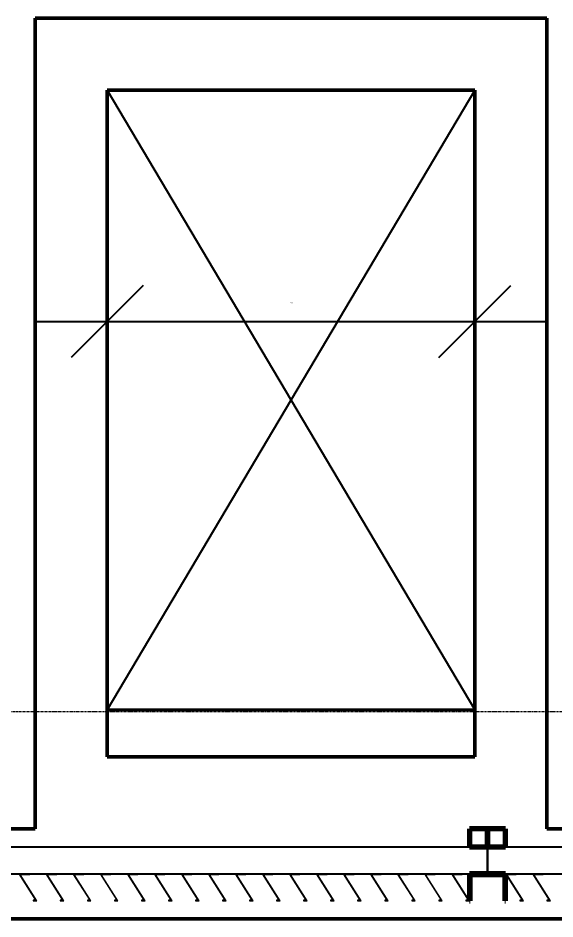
# Model space of a CAD drawing. Header units: millimetres. Extents: x -1379 to 1385823, y -4884429 to 548763.
# Drawn here: x 289917 to 291407, y -2315478 to -2312978 of the extents above; entities that cross this region are included whole.
import ezdxf

# ---------------------------------------------------------------- set-up
doc = ezdxf.new("R2010")
doc.units = ezdxf.units.MM
doc.linetypes.add('DPA_Grid _ Level 100', pattern=[10, 5.5, -1.6, 1.3, -1.6])
doc.layers.add('000 - CONCRETE_EX_LOUVERS_DEF_SUB', color=7, linetype='Continuous', plot=False)
doc.layers.add('000 - D I M', color=7, linetype='Continuous')
for name, color, linetype, lineweight in [('_ _ A-DETL-OPENING', 7, 'Continuous', 25), ('A-DETL-THIN', 7, 'Continuous', 25), ('A-FLOR-E', 7, 'Continuous', 35), ('A-GENM', 7, 'Continuous', 35), ('A-GLAZ-CURT', 7, 'Continuous', 35), ('S-GRID', 7, 'Continuous', 9), ('WALL-E', 7, 'Continuous', 50)]:
    doc.layers.add(name, color=color, linetype=linetype, lineweight=lineweight)
doc.styles.add('Arial_2', font='arial.ttf', dxfattribs={"height": 3})
doc.dimstyles.new('DPA-DIM-3_0_T-T', dxfattribs={"dimscale": 304.8, "dimtxt": 306.07782, "dimasz": 0.656168, "dimexe": 0.656168, "dimexo": 0.0625, "dimgap": 0.164042, "dimtad": 1, "dimdec": 0, "dimzin": 0, "dimdsep": 46, "dimtxsty": 'Arial_2', "dimblk1": 'OBLIQUE', "dimblk2": 'OBLIQUE', "dimsah": 1, "dimcen": 0.09, "dimdle": 0.656168, "dimclrd": 7, "dimclre": 7, "dimclrt": 7, "dimadec": 8, "dimazin": 0, "dimtfac": 1, "dimtdec": 4, "dimtix": 1, "dimtmove": 0, "dimatfit": 3, "dimfxl": 1.312336, "dimfxlon": 1, "dimtvp": 1, "dimtolj": 1, "dimtzin": 0, "dimarcsym": 2})

# ---------------------------------------------------------------- blocks, each defined once
blk = doc.blocks.new('DPA_CP_Entrance Louver Grill Vertical Z - Louver Grill Vertical Z-5053933-IV01 - LOWER ROOF LEVEL PLAN')
at = {"layer": '000 - CONCRETE_EX_LOUVERS_DEF_SUB', "color": 7, "lineweight": 70}
for p, q in [((-700, 0), (-750, 0)), ((-750, 0), (-750, -50)), ((-700, -50), (-700, 0)), ((750, 0), (700, 0)), ((700, 0), (700, -50)), ((750, -50), (750, 0)), ((-750, -50), (-700, -50)), ((700, -50), (750, -50)), ((-700, -125), (-750, -125)), ((-750, -125), (-750, -127)), ((-700, -200), (-700, -125)), ((750, -125), (700, -125)), ((700, -125), (700, -200)), ((750, -127), (750, -125)), ((-750, -127), (-702, -127)), ((-702, -127), (-702, -200)), ((702, -200), (702, -127)), ((702, -127), (750, -127)), ((-702, -200), (-700, -200)), ((700, -200), (702, -200))]:
    blk.add_line(p, q, dxfattribs=at)
at = {"layer": '000 - CONCRETE_EX_LOUVERS_DEF_SUB', "color": 7}
for p, q in [((-750, -125), (-750, -50)), ((-750, -50), (750, -50)), ((750, -50), (750, -125)), ((-750, -125), (750, -125))]:
    blk.add_line(p, q, dxfattribs=at)
blk = doc.blocks.new('GM_Louver Grill Vertical Z1 - Z Profile-V382-IV01 - LOWER ROOF LEVEL PLAN')
at = {"layer": '000 - CONCRETE_EX_LOUVERS_DEF_SUB', "color": 7, "lineweight": 9}
for p, q in [((30, 0), (0.1, 0)), ((0.1, 0), (46.4, -73)), ((30, -2), (30, 0)), ((50, -75), (3.7, -2)), ((3.7, -2), (30, -2)), ((46.4, -73), (40, -73)), ((40, -73), (40, -75)), ((40, -75), (50, -75))]:
    blk.add_line(p, q, dxfattribs=at)
blk = doc.blocks.new('GM_Louver Grill Vertical Z1 - Z Profile-V383-IV01 - LOWER ROOF LEVEL PLAN')
at = {"layer": '000 - CONCRETE_EX_LOUVERS_DEF_SUB', "color": 7, "lineweight": 9}
for p, q in [((30, 0), (0.1, 0)), ((0.1, 0), (46.4, -73)), ((30, -2), (30, 0)), ((50, -75), (3.7, -2)), ((3.7, -2), (30, -2)), ((46.4, -73), (40, -73)), ((40, -73), (40, -75)), ((40, -75), (50, -75))]:
    blk.add_line(p, q, dxfattribs=at)
blk = doc.blocks.new('GM_Louver Grill Vertical Z1 - Z Profile-V384-IV01 - LOWER ROOF LEVEL PLAN')
at = {"layer": '000 - CONCRETE_EX_LOUVERS_DEF_SUB', "color": 7, "lineweight": 9}
for p, q in [((30, 0), (0.1, 0)), ((0.1, 0), (46.4, -73)), ((30, -2), (30, 0)), ((50, -75), (3.7, -2)), ((3.7, -2), (30, -2)), ((46.4, -73), (40, -73)), ((40, -73), (40, -75)), ((40, -75), (50, -75))]:
    blk.add_line(p, q, dxfattribs=at)
blk = doc.blocks.new('GM_Louver Grill Vertical Z1 - Z Profile-V385-IV01 - LOWER ROOF LEVEL PLAN')
at = {"layer": '000 - CONCRETE_EX_LOUVERS_DEF_SUB', "color": 7, "lineweight": 9}
for p, q in [((30, 0), (0.1, 0)), ((0.1, 0), (46.4, -73)), ((30, -2), (30, 0)), ((50, -75), (3.7, -2)), ((3.7, -2), (30, -2)), ((46.4, -73), (40, -73)), ((40, -73), (40, -75)), ((40, -75), (50, -75))]:
    blk.add_line(p, q, dxfattribs=at)
blk = doc.blocks.new('GM_Louver Grill Vertical Z1 - Z Profile-V386-IV01 - LOWER ROOF LEVEL PLAN')
at = {"layer": '000 - CONCRETE_EX_LOUVERS_DEF_SUB', "color": 7, "lineweight": 9}
for p, q in [((30, 0), (0.1, 0)), ((0.1, 0), (46.4, -73)), ((30, -2), (30, 0)), ((50, -75), (3.7, -2)), ((3.7, -2), (30, -2)), ((46.4, -73), (40, -73)), ((40, -73), (40, -75)), ((40, -75), (50, -75))]:
    blk.add_line(p, q, dxfattribs=at)
blk = doc.blocks.new('GM_Louver Grill Vertical Z1 - Z Profile-V387-IV01 - LOWER ROOF LEVEL PLAN')
at = {"layer": '000 - CONCRETE_EX_LOUVERS_DEF_SUB', "color": 7, "lineweight": 9}
for p, q in [((30, 0), (0.1, 0)), ((0.1, 0), (46.4, -73)), ((30, -2), (30, 0)), ((50, -75), (3.7, -2)), ((3.7, -2), (30, -2)), ((46.4, -73), (40, -73)), ((40, -73), (40, -75)), ((40, -75), (50, -75))]:
    blk.add_line(p, q, dxfattribs=at)
blk = doc.blocks.new('GM_Louver Grill Vertical Z1 - Z Profile-V388-IV01 - LOWER ROOF LEVEL PLAN')
at = {"layer": '000 - CONCRETE_EX_LOUVERS_DEF_SUB', "color": 7, "lineweight": 9}
for p, q in [((30, 0), (0.1, 0)), ((0.1, 0), (46.4, -73)), ((30, -2), (30, 0)), ((50, -75), (3.7, -2)), ((3.7, -2), (30, -2)), ((46.4, -73), (40, -73)), ((40, -73), (40, -75)), ((40, -75), (50, -75))]:
    blk.add_line(p, q, dxfattribs=at)
blk = doc.blocks.new('GM_Louver Grill Vertical Z1 - Z Profile-V389-IV01 - LOWER ROOF LEVEL PLAN')
at = {"layer": '000 - CONCRETE_EX_LOUVERS_DEF_SUB', "color": 7, "lineweight": 9}
for p, q in [((30, 0), (0.1, 0)), ((0.1, 0), (46.4, -73)), ((30, -2), (30, 0)), ((50, -75), (3.7, -2)), ((3.7, -2), (30, -2)), ((46.4, -73), (40, -73)), ((40, -73), (40, -75)), ((40, -75), (50, -75))]:
    blk.add_line(p, q, dxfattribs=at)
blk = doc.blocks.new('GM_Louver Grill Vertical Z1 - Z Profile-V390-IV01 - LOWER ROOF LEVEL PLAN')
at = {"layer": '000 - CONCRETE_EX_LOUVERS_DEF_SUB', "color": 7, "lineweight": 9}
for p, q in [((30, 0), (0.1, 0)), ((0.1, 0), (46.4, -73)), ((30, -2), (30, 0)), ((50, -75), (3.7, -2)), ((3.7, -2), (30, -2)), ((46.4, -73), (40, -73)), ((40, -73), (40, -75)), ((40, -75), (50, -75))]:
    blk.add_line(p, q, dxfattribs=at)
blk = doc.blocks.new('GM_Louver Grill Vertical Z1 - Z Profile-V391-IV01 - LOWER ROOF LEVEL PLAN')
at = {"layer": '000 - CONCRETE_EX_LOUVERS_DEF_SUB', "lineweight": 9}
h = blk.add_hatch(dxfattribs=at)
h.set_pattern_fill('FP_45', style=0, pattern_type=2)
h.set_pattern_definition([(50, (-226596.46, 2322710.5), (728.7365, -63.75582), [76.2, -838.2]), (355, (-226596.5, 2322710.5), (-140.97162, 764.2276), [60.96, -670.56]), (100.451, (-226535.74, 2322705.2), (587.77, 700.46675), [64.76, -712.36]), (46.184, (-226596.5, 2322913.7), (1084.31624, -168.17096), [114.3, -1257.3]), (96.636, (-226506.1, 2322899.7), (949.6099, 989.70985), [97.14, -1068.54]), (351.184, (-226596.5, 2322913.7), (949.62055, 989.70115), [91.44, -1005.84]), (21, (-226494.86, 2322862.9), (606.45787, -409.06057), [76.2, -838.2]), (326, (-226494.9, 2322862.9), (247.20834, 736.75292), [60.96, -670.56]), (71.451, (-226444.3, 2322828.8), (853.66825, 327.68547), [64.76, -712.36]), (37.5, (-226596.46, 2322710.48), (12.354693, 338.22012), [33.528, -628.904, 33.528, -1320.292]), (37.5, (-226596.46, 2322710.48), (12.354693, 338.22012), [-695.96, -647.192, 33.528, -639.572]), (7.5, (-226596.46, 2322710.48), (267.278874, 400.722127), [33.528, -354.584, 33.528, -870.204]), (7.5, (-226596.46, 2322710.48), (267.278874, 400.722127), [-421.64, -613.664, 33.528, -223.012]), (327.5, (-226823.03, 2322710.48), (542.36333, -22.915345), [33.528, -220.472, 33.528, -1810.512]), (327.5, (-226823.03, 2322710.48), (542.36333, -22.915345), [-287.528, -758.952, 33.528, -1018.032]), (317.5, (-226924.63, 2322710.5), (592.51696, 101.70711), [33.528, -296.672, 33.528, -1239.52]), (317.5, (-226924.63, 2322710.5), (592.51696, 101.70711), [-363.728, -492.76, 33.528, -713.232])])
h.paths.add_polyline_path([(50, -75), (3.7, -2), (30, -2), (30, 0), (0.1, 0), (46.4, -73), (40, -73), (40, -75)])
at = {"layer": '000 - CONCRETE_EX_LOUVERS_DEF_SUB', "color": 7, "lineweight": 9}
for p, q in [((30, 0), (0.1, 0)), ((0.1, 0), (46.4, -73)), ((30, -2), (30, 0)), ((50, -75), (3.7, -2)), ((3.7, -2), (30, -2)), ((46.4, -73), (40, -73)), ((40, -73), (40, -75)), ((40, -75), (50, -75))]:
    blk.add_line(p, q, dxfattribs=at)
blk = doc.blocks.new('GM_Louver Grill Vertical Z1 - Z Profile-V392-IV01 - LOWER ROOF LEVEL PLAN')
at = {"layer": '000 - CONCRETE_EX_LOUVERS_DEF_SUB', "color": 7, "lineweight": 9}
for p, q in [((30, 0), (0.1, 0)), ((0.1, 0), (46.4, -73)), ((30, -2), (30, 0)), ((50, -75), (3.7, -2)), ((3.7, -2), (30, -2)), ((46.4, -73), (40, -73)), ((40, -73), (40, -75)), ((40, -75), (50, -75))]:
    blk.add_line(p, q, dxfattribs=at)
blk = doc.blocks.new('GM_Louver Grill Vertical Z1 - Z Profile-V393-IV01 - LOWER ROOF LEVEL PLAN')
at = {"layer": '000 - CONCRETE_EX_LOUVERS_DEF_SUB', "color": 7, "lineweight": 9}
for p, q in [((30, 0), (0.1, 0)), ((0.1, 0), (46.4, -73)), ((30, -2), (30, 0)), ((50, -75), (3.7, -2)), ((3.7, -2), (30, -2)), ((46.4, -73), (40, -73)), ((40, -73), (40, -75)), ((40, -75), (50, -75))]:
    blk.add_line(p, q, dxfattribs=at)
blk = doc.blocks.new('GM_Louver Grill Vertical Z1 - Z Profile-V394-IV01 - LOWER ROOF LEVEL PLAN')
at = {"layer": '000 - CONCRETE_EX_LOUVERS_DEF_SUB', "color": 7, "lineweight": 9}
for p, q in [((30, 0), (0.1, 0)), ((0.1, 0), (46.4, -73)), ((30, -2), (30, 0)), ((50, -75), (3.7, -2)), ((3.7, -2), (30, -2)), ((46.4, -73), (40, -73)), ((40, -73), (40, -75)), ((40, -75), (50, -75))]:
    blk.add_line(p, q, dxfattribs=at)
blk = doc.blocks.new('GM_Louver Grill Vertical Z1 - Z Profile-V395-IV01 - LOWER ROOF LEVEL PLAN')
at = {"layer": '000 - CONCRETE_EX_LOUVERS_DEF_SUB', "color": 7, "lineweight": 9}
for p, q in [((30, 0), (0.1, 0)), ((0.1, 0), (46.4, -73)), ((30, -2), (30, 0)), ((50, -75), (3.7, -2)), ((3.7, -2), (30, -2)), ((46.4, -73), (40, -73)), ((40, -73), (40, -75)), ((40, -75), (50, -75))]:
    blk.add_line(p, q, dxfattribs=at)
blk = doc.blocks.new('GM_Louver Grill Vertical Z1 - Z Profile-V396-IV01 - LOWER ROOF LEVEL PLAN')
at = {"layer": '000 - CONCRETE_EX_LOUVERS_DEF_SUB', "color": 7, "lineweight": 9}
for p, q in [((30, 0), (0.1, 0)), ((0.1, 0), (46.4, -73)), ((30, -2), (30, 0)), ((50, -75), (3.7, -2)), ((3.7, -2), (30, -2)), ((46.4, -73), (40, -73)), ((40, -73), (40, -75)), ((40, -75), (50, -75))]:
    blk.add_line(p, q, dxfattribs=at)
blk = doc.blocks.new('GM_Louver Grill Vertical Z1 - Z Profile-V397-IV01 - LOWER ROOF LEVEL PLAN')
at = {"layer": '000 - CONCRETE_EX_LOUVERS_DEF_SUB', "color": 7, "lineweight": 9}
for p, q in [((30, 0), (0.1, 0)), ((0.1, 0), (46.4, -73)), ((30, -2), (30, 0)), ((50, -75), (3.7, -2)), ((3.7, -2), (30, -2)), ((46.4, -73), (40, -73)), ((40, -73), (40, -75)), ((40, -75), (50, -75))]:
    blk.add_line(p, q, dxfattribs=at)
blk = doc.blocks.new('GM_Louver Grill Vertical Z1 - Z Profile-V399-IV01 - LOWER ROOF LEVEL PLAN')
at = {"layer": '000 - CONCRETE_EX_LOUVERS_DEF_SUB', "color": 7, "lineweight": 9}
for p, q in [((30, 0), (0.1, 0)), ((0.1, 0), (46.4, -73)), ((30, -2), (30, 0)), ((50, -75), (3.7, -2)), ((3.7, -2), (30, -2)), ((46.4, -73), (40, -73)), ((40, -73), (40, -75)), ((40, -75), (50, -75))]:
    blk.add_line(p, q, dxfattribs=at)
blk = doc.blocks.new('GM_Louver Grill Vertical Z1 - Z Profile-V417-IV01 - LOWER ROOF LEVEL PLAN')
at = {"layer": '000 - CONCRETE_EX_LOUVERS_DEF_SUB', "color": 7, "lineweight": 9}
for p, q in [((30, 0), (0.1, 0)), ((0.1, 0), (46.4, -73)), ((30, -2), (30, 0)), ((50, -75), (3.7, -2)), ((3.7, -2), (30, -2)), ((46.4, -73), (40, -73)), ((40, -73), (40, -75)), ((40, -75), (50, -75))]:
    blk.add_line(p, q, dxfattribs=at)
blk = doc.blocks.new('GM_Louver Grill Vertical Z1 - Z Profile-V419-IV01 - LOWER ROOF LEVEL PLAN')
at = {"layer": '000 - CONCRETE_EX_LOUVERS_DEF_SUB', "color": 7, "lineweight": 9}
for p, q in [((30, 0), (0.1, 0)), ((0.1, 0), (46.4, -73)), ((30, -2), (30, 0)), ((50, -75), (3.7, -2)), ((3.7, -2), (30, -2)), ((46.4, -73), (40, -73)), ((40, -73), (40, -75)), ((40, -75), (50, -75))]:
    blk.add_line(p, q, dxfattribs=at)
blk = doc.blocks.new('_Oblique')
at = {"color": 7, "linetype": 'ByBlock', "lineweight": -2}
blk.add_line((-0.5, -0.5), (0.5, 0.5), dxfattribs=at)
blk = doc.blocks.new('DIMBLOCK49-IV01 - LOWER ROOF LEVEL PLAN')
at = {"layer": '000 - D I M', "color": 7, "lineweight": -2, "transparency": 16777216}
for p, q in [((290164.6, -2313438.5), (290164.6, -2314019.5)), ((291184.6, -2313438.5), (291184.6, -2314019.5)), ((289964.6, -2313819.5), (291384.6, -2313819.5))]:
    blk.add_line(p, q, dxfattribs=at)
at = {"layer": 'Defpoints', "color": 7, "transparency": 16777216}
for p in [(290164.6, -2313419.5), (291184.6, -2313419.5), (291184.6, -2313819.5)]:
    blk.add_point(p, dxfattribs=at)
at = {"layer": '000 - D I M', "color": 7, "lineweight": -2, "transparency": 16777216, "xscale": 200, "yscale": 200, "zscale": 200, "rotation": 180}
blk.add_blockref('_Oblique', (290164.6, -2313819.5), dxfattribs=at)
at = {"layer": '000 - D I M', "color": 7, "lineweight": -2, "transparency": 16777216, "xscale": 200, "yscale": 200, "zscale": 200}
blk.add_blockref('_Oblique', (291184.6, -2313819.5), dxfattribs=at)
at = {"layer": '000 - D I M', "color": 7, "transparency": 16777216, "insert": (290674.6, -2313767.9), "char_height": 3, "width": 1107.531, "attachment_point": 5, "style": 'Arial_2'}
blk.add_mtext('\\A1;1020', dxfattribs=at)

msp = doc.modelspace()

# ---------------------------------------------------------------- linework, layer by layer
at = {"layer": '_ _ A-DETL-OPENING', "color": 7}
for p, q in [((290164.6, -2313177.7), (291184.6, -2314897.7)), ((291184.6, -2313177.7), (290164.6, -2314897.7))]:
    msp.add_line(p, q, dxfattribs=at)
at = {"layer": 'A-DETL-THIN', "color": 7}
msp.add_line((296999.6, -2315477.7), (280939.6, -2315477.7), dxfattribs=at)
at = {"layer": 'A-FLOR-E', "color": 7}
for p, q in [((289964.6, -2315227.7), (289964.6, -2312977.7)), ((289964.6, -2312977.7), (291384.6, -2312977.7)), ((291384.6, -2312977.7), (291384.6, -2315227.7)), ((291184.6, -2313177.7), (290164.6, -2313177.7)), ((290164.6, -2313177.7), (290164.6, -2314897.7)), ((290164.6, -2313177.7), (291184.6, -2313177.7)), ((290164.6, -2314897.7), (290164.6, -2313177.7)), ((291184.6, -2314897.7), (291184.6, -2313177.7)), ((291184.6, -2313177.7), (291184.6, -2314897.7)), ((290164.6, -2314897.7), (291184.6, -2314897.7)), ((291184.6, -2314897.7), (290164.6, -2314897.7)), ((281189.6, -2315227.7), (289964.6, -2315227.7)), ((291384.6, -2315227.7), (296749.6, -2315227.7)), ((296999.6, -2315477.7), (280939.6, -2315477.7)), ((280939.6, -2315477.7), (296999.6, -2315477.7))]:
    msp.add_line(p, q, dxfattribs=at)
at = {"layer": 'S-GRID', "color": 7, "linetype": 'DPA_Grid _ Level 100'}
msp.add_line((310037.1, -2314902.7), (273056.2, -2314902.7), dxfattribs=at)
at = {"layer": 'WALL-E', "color": 7}
for p, q in [((289964.6, -2312977.7), (291384.6, -2312977.7)), ((291384.6, -2312977.7), (289964.6, -2312977.7)), ((289964.6, -2313177.7), (289964.6, -2312977.7)), ((289964.6, -2312977.7), (289964.6, -2313177.7)), ((291384.6, -2312977.7), (291384.6, -2313177.7)), ((291384.6, -2313177.7), (291384.6, -2312977.7)), ((289964.6, -2313177.7), (289964.6, -2315027.7)), ((289964.6, -2315027.7), (289964.6, -2313177.7)), ((290164.6, -2313177.7), (291184.6, -2313177.7)), ((291184.6, -2313177.7), (290164.6, -2313177.7)), ((290164.6, -2313177.7), (291184.6, -2313177.7)), ((291184.6, -2313177.7), (290164.6, -2313177.7)), ((290164.6, -2313177.7), (291184.6, -2313177.7)), ((291184.6, -2313177.7), (290164.6, -2313177.7)), ((290164.6, -2313177.7), (290164.6, -2315027.7)), ((290164.6, -2315027.7), (290164.6, -2313177.7)), ((291184.6, -2313177.7), (291184.6, -2315027.7)), ((291184.6, -2315027.7), (291184.6, -2313177.7)), ((291384.6, -2313177.7), (291384.6, -2315027.7)), ((291384.6, -2315027.7), (291384.6, -2313177.7)), ((289964.6, -2315227.7), (289964.6, -2315027.7)), ((289964.6, -2315027.7), (289964.6, -2315227.7)), ((290164.6, -2315027.7), (291184.6, -2315027.7)), ((291184.6, -2315027.7), (290164.6, -2315027.7)), ((291384.6, -2315027.7), (291384.6, -2315227.7)), ((291384.6, -2315227.7), (291384.6, -2315027.7)), ((281189.6, -2315227.7), (289964.6, -2315227.7)), ((289964.6, -2315227.7), (281189.6, -2315227.7)), ((291384.6, -2315227.7), (296749.6, -2315227.7)), ((296749.6, -2315227.7), (291384.6, -2315227.7)), ((281189.6, -2315477.7), (296749.6, -2315477.7)), ((296749.6, -2315477.7), (281189.6, -2315477.7))]:
    msp.add_line(p, q, dxfattribs=at)

# ---------------------------------------------------------------- block references
at = {"layer": 'A-GENM', "color": 7, "lineweight": 9}
for name, p in [('GM_Louver Grill Vertical Z1 - Z Profile-V397-IV01 - LOWER ROOF LEVEL PLAN', (289919.6, -2315352.7)), ('GM_Louver Grill Vertical Z1 - Z Profile-V396-IV01 - LOWER ROOF LEVEL PLAN', (289994.6, -2315352.7)), ('GM_Louver Grill Vertical Z1 - Z Profile-V395-IV01 - LOWER ROOF LEVEL PLAN', (290069.6, -2315352.7)), ('GM_Louver Grill Vertical Z1 - Z Profile-V394-IV01 - LOWER ROOF LEVEL PLAN', (290144.6, -2315352.7)), ('GM_Louver Grill Vertical Z1 - Z Profile-V393-IV01 - LOWER ROOF LEVEL PLAN', (290219.6, -2315352.7)), ('GM_Louver Grill Vertical Z1 - Z Profile-V392-IV01 - LOWER ROOF LEVEL PLAN', (290294.6, -2315352.7)), ('GM_Louver Grill Vertical Z1 - Z Profile-V391-IV01 - LOWER ROOF LEVEL PLAN', (290369.6, -2315352.7)), ('GM_Louver Grill Vertical Z1 - Z Profile-V390-IV01 - LOWER ROOF LEVEL PLAN', (290444.6, -2315352.7)), ('GM_Louver Grill Vertical Z1 - Z Profile-V389-IV01 - LOWER ROOF LEVEL PLAN', (290519.6, -2315352.7)), ('GM_Louver Grill Vertical Z1 - Z Profile-V388-IV01 - LOWER ROOF LEVEL PLAN', (290594.6, -2315352.7)), ('GM_Louver Grill Vertical Z1 - Z Profile-V387-IV01 - LOWER ROOF LEVEL PLAN', (290669.6, -2315352.7)), ('GM_Louver Grill Vertical Z1 - Z Profile-V386-IV01 - LOWER ROOF LEVEL PLAN', (290744.6, -2315352.7)), ('GM_Louver Grill Vertical Z1 - Z Profile-V385-IV01 - LOWER ROOF LEVEL PLAN', (290819.6, -2315352.7)), ('GM_Louver Grill Vertical Z1 - Z Profile-V384-IV01 - LOWER ROOF LEVEL PLAN', (290894.6, -2315352.7)), ('GM_Louver Grill Vertical Z1 - Z Profile-V383-IV01 - LOWER ROOF LEVEL PLAN', (290969.6, -2315352.7)), ('GM_Louver Grill Vertical Z1 - Z Profile-V382-IV01 - LOWER ROOF LEVEL PLAN', (291044.6, -2315352.7)), ('GM_Louver Grill Vertical Z1 - Z Profile-V399-IV01 - LOWER ROOF LEVEL PLAN', (291119.6, -2315352.7)), ('GM_Louver Grill Vertical Z1 - Z Profile-V419-IV01 - LOWER ROOF LEVEL PLAN', (291269.6, -2315352.7)), ('GM_Louver Grill Vertical Z1 - Z Profile-V417-IV01 - LOWER ROOF LEVEL PLAN', (291344.6, -2315352.7))]:
    msp.add_blockref(name, p, dxfattribs=at)
at = {"layer": 'A-GLAZ-CURT', "color": 7}
for p in [(290469.6, -2315227.7), (291969.6, -2315227.7)]:
    msp.add_blockref('DPA_CP_Entrance Louver Grill Vertical Z - Louver Grill Vertical Z-5053933-IV01 - LOWER ROOF LEVEL PLAN', p, dxfattribs=at)

# ---------------------------------------------------------------- dimensions: what is measured, and where the dimension line sits
at = {"layer": '000 - D I M', "color": 7}
dim = msp.add_linear_dim(base=(291184.6, -2313819.5), p1=(290164.6, -2313419.5), p2=(291184.6, -2313419.5), dimstyle='DPA-DIM-3_0_T-T', override={"dimpost": '<>', "dimclrd": 7, "dimclre": 7, "dimclrt": 7, "dimfxl": 1020}, dxfattribs=at)
dim.commit()
dim.dimension.update_dxf_attribs({"geometry": 'DIMBLOCK49-IV01 - LOWER ROOF LEVEL PLAN', "text_midpoint": (290674.6, -2313767.9)})

doc.saveas('drawing.dxf')
